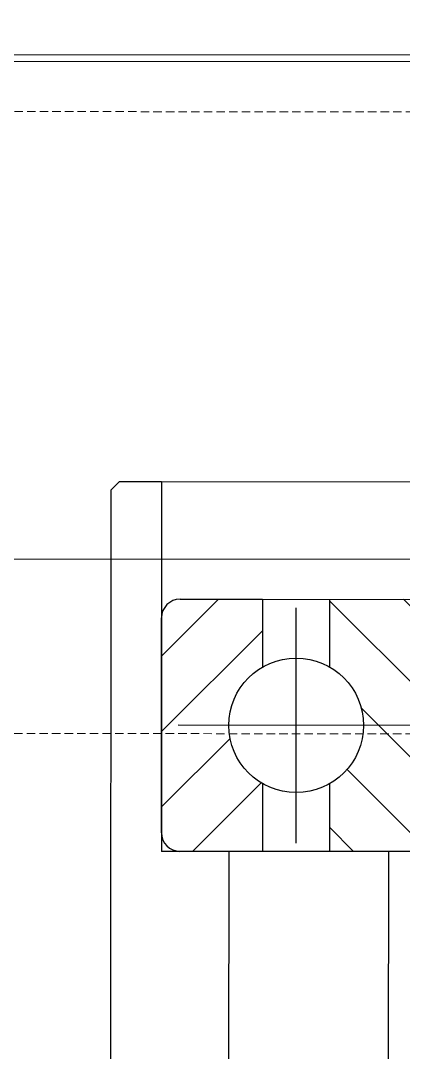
# Model space of a CAD drawing. Header units: millimetres. Extents: x 845401 to 948039, y 511594 to 550263.
# Drawn here: x 909371.4 to 909394.2, y 537212.4 to 537273.8 of the extents above; entities that cross this region are included whole.
import ezdxf

# ---------------------------------------------------------------- set-up
doc = ezdxf.new("R2010")
doc.units = ezdxf.units.MM
doc.linetypes.add('CENTER', pattern=[0])
doc.linetypes.add('DASHED', pattern=[0.75, 0.5, -0.25])
for name, color, linetype in [('00', 7, 'Continuous'), ('1轮廓实线层', 7, 'Continuous'), ('3中心线层', 1, 'CENTER'), ('4虚线层', 6, 'DASHED'), ('5剖面线层', 2, 'Continuous')]:
    doc.layers.add(name, color=color, linetype=linetype)
doc.layers.add('A-剖-0.10mm.......SECT-L01', color=255, linetype='Continuous', lineweight=18)
doc.layers.add('物流设备', color=7, linetype='Continuous', lineweight=5)

# ---------------------------------------------------------------- blocks, each defined once
blk = doc.blocks.new('6304')
at = {"layer": '5剖面线层', "extrusion": (0, 1.224606353822377e-16, -1)}
h = blk.add_hatch(dxfattribs=at)
h.set_pattern_fill('ANSI31', color=256, angle=180, style=0)
h.set_pattern_definition([(225, (-1622.417437906445, 1392.47649229401), (2.245064030267288, -2.245064030267288), [])])
edge = h.paths.add_edge_path()
edge.add_line((-1622.417437906445, 1376.47649229401), (-1626.453336291308, 1376.47649229401))
edge.add_arc((-1629.917437906445, 1374.47649229401), 3.999999999999996, 30.00000000000054, 150.0000000000008)
edge.add_line((-1633.381539521583, 1376.47649229401), (-1637.417437906445, 1376.47649229401))
edge.add_line((-1637.417437906445, 1376.47649229401), (-1637.417437906445, 1381.37649229401))
edge.add_arc((-1636.317437906445, 1381.37649229401), 1.1, 90, 180, ccw=False)
edge.add_line((-1636.317437906445, 1382.47649229401), (-1623.517437906445, 1382.47649229401))
edge.add_arc((-1623.517437906445, 1381.37649229401), 1.1, 360, 90, ccw=False)
edge.add_line((-1622.417437906445, 1381.37649229401), (-1622.417437906445, 1376.47649229401))
h = blk.add_hatch(dxfattribs=at)
h.set_pattern_fill('ANSI31', color=256, angle=270, style=0)
h.set_pattern_definition([(315, (-1622.417437906445, 1392.47649229401), (2.245064030267288, 2.245064030267288), [])])
edge = h.paths.add_edge_path()
edge.add_line((-1626.453336291308, 1372.47649229401), (-1622.417437906445, 1372.47649229401))
edge.add_line((-1622.417437906445, 1372.47649229401), (-1622.417437906445, 1367.57649229401))
edge.add_arc((-1623.517437906445, 1367.57649229401), 1.100000000000001, 270, 360, ccw=False)
edge.add_line((-1623.517437906445, 1366.47649229401), (-1636.317437906445, 1366.47649229401))
edge.add_arc((-1636.317437906445, 1367.57649229401), 1.1, 180, 270, ccw=False)
edge.add_line((-1637.417437906445, 1367.57649229401), (-1637.417437906445, 1372.47649229401))
edge.add_line((-1637.417437906445, 1372.47649229401), (-1635.417437906445, 1372.47649229401))
edge.add_line((-1635.417437906445, 1372.47649229401), (-1633.381539521583, 1372.47649229401))
edge.add_arc((-1629.917437906445, 1374.47649229401), 4.000000000000039, 209.9999999999989, 329.9999999999991)
at = {"layer": '1轮廓实线层', "extrusion": (0, 1.224606353822377e-16, -1)}
for p, q in [((1622.417437906445, 1392.47649229401), (1622.417437906445, 1367.57649229401)), ((1637.417437906445, 1367.57649229401), (1637.417437906445, 1392.47649229401)), ((1622.417437906445, 1376.47649229401), (1626.453336291308, 1376.47649229401)), ((1633.381539521583, 1376.47649229401), (1637.417437906445, 1376.47649229401)), ((1637.417437906445, 1372.47649229401), (1635.417437906445, 1372.47649229401))]:
    blk.add_line(p, q, dxfattribs=at)
for points in [[(-1626.453336291308, 1372.47649229401), (-1622.417437906445, 1372.47649229401), (-1622.417437906445, 1367.57649229401)], [(-1635.417437906445, 1372.47649229401), (-1633.381539521583, 1372.47649229401)], [(-1637.417437906445, 1367.57649229401), (-1637.417437906445, 1372.47649229401)], [(-1623.517437906445, 1366.47649229401), (-1636.317437906445, 1366.47649229401)]]:
    blk.add_lwpolyline(points, dxfattribs=at)
blk.add_circle((-1629.917437906445, 1374.47649229401), 4, dxfattribs=at)
for centre, radius, start, end in [((-1623.517437906445, 1367.57649229401), 1.100000000000001, 270, 0), ((-1636.317437906445, 1367.57649229401), 1.1, 180, 270)]:
    blk.add_arc(centre, radius, start, end, dxfattribs=at)
at = {"layer": '3中心线层', "extrusion": (0, 1.224606353822377e-16, -1)}
for p, q in [((1629.917437906445, 1381.47649229401), (1629.917437906445, 1367.47649229401)), ((1622.917437906445, 1374.47649229401), (1636.917437906445, 1374.47649229401))]:
    blk.add_line(p, q, dxfattribs=at)
blk = doc.blocks.new('*U100478')
at = {"color": 7, "linetype": 'Continuous', "lineweight": 25}
for p, q in [((-1886.941660694127, 1662.020036706926), (-3021.694725842257, 1662.020051764574)), ((-2932.194722563997, 1637.017723920902), (-2984.194722563997, 1637.017723920902)), ((-2932.194722563997, 1637.017723920902), (-2932.194722563997, 1630.017723920902)), ((-2929.694722563997, 1637.017723920902), (-2932.194722563997, 1637.017723920902)), ((-2929.694722563997, 1637.017723920902), (-2929.194722563997, 1636.517723920902)), ((-2929.194722563997, 427.5177239209016), (-2929.194722563997, 1636.517723920902)), ((-2932.194722563997, 1630.017723920902), (-2932.194722563997, 1615.017723920902)), ((-2982.194722563997, 1615.017723920902), (-2934.194722563997, 1615.017723920902)), ((-2970.694722563997, 1615.017723920902), (-2945.694722563996, 1615.017723920902)), ((-2945.694722563996, 449.0177239209017), (-2945.694722563996, 1615.017723920902)), ((-2936.194722563997, 1615.017723920902), (-2936.194722563997, 449.0177239209017)), ((-2934.194722563997, 1615.017723920902), (-2932.194722563997, 1615.017723920902))]:
    blk.add_line(p, q, dxfattribs=at)
at = {"layer": '1轮廓实线层'}
blk.add_line((-2869.694721193095, 1662.020051764576), (-3094.694722683211, 1662.020051764574), dxfattribs=at)
at = {"layer": '4虚线层', "linetype": 'DASHED', "lineweight": 18}
for p, q in [((-1886.941660694127, 1659.020036706926), (-3021.694725842257, 1659.020051764574)), ((-1889.941660694127, 1622.020036706926), (-3018.694725842257, 1622.020051764574))]:
    blk.add_line(p, q, dxfattribs=at)
at = {"rotation": 90}
blk.add_blockref('6304', (-1565.718230269987, -7.399713985543713), dxfattribs=at)
blk = doc.blocks.new('*U100569')
at = {"color": 2}
blk.add_lwpolyline([(0, 630), (7920.603380136075, 630), (7920.603380136075, 830), (0, 830)], close=True, dxfattribs=at)
at = {"color": 1}
blk.add_lwpolyline([(0, -630), (7920.603380136075, -630), (7920.603380136075, 630), (0, 630)], close=True, dxfattribs=at)
at = {"color": 4}
blk.add_lwpolyline([(0, -600), (7920.603380136075, -600), (7920.603380136075, 600), (0, 600)], close=True, dxfattribs=at)
for tag, p in [('设备编号', (485.2384934027214, 55.2877136208408)), ('设备高度', (489.7486322444456, -155.5627289135591))]:
    blk.add_attdef(tag, p, '', height=100)
at = {"flags": 1}
blk.add_attdef('设备类型', (14421.90417558989, -37.08342335998668), '', height=100, dxfattribs=at)
blk = doc.blocks.new('C线')
at = {"xscale": -1, "rotation": 359.9712527628268}
blk.add_blockref('*U100478', (988316.6164898579, 474448.5919753583, 12.68781082395013), dxfattribs=at)
at = {"layer": '物流设备', "color": 0}
blk.add_blockref('*U100569', (986088.0800278853, 475479.5155045651, 25.37562164790397), dxfattribs=at)
blk = doc.blocks.new('BC线平台')
at = {"layer": 'A-剖-0.10mm.......SECT-L01'}
h = blk.add_hatch(dxfattribs=at)
h.set_pattern_fill('CROSS', color=2, scale=50)
h.set_pattern_definition([(0, (691447.8688909085, 341554.8450790223), (317.5, 317.5), [158.75, -476.25]), (90, (691527.2438909085, 341475.4700790223), (-317.5, 317.5), [158.75, -476.25])])
h.paths.add_polyline_path([(786169.7200223003, 367097.0429448874), (791174.1308098759, 367097.0429448874), (791174.1308098759, 370095.4212002061), (786169.7200223003, 370095.4212002061)])

msp = doc.modelspace()

# ---------------------------------------------------------------- block references
at = {"layer": '00'}
for name, p in [('BC线平台', (120688.3449249256, 168041.3077371365, -0.9755150259396466)), ('C线', (-81869.82948779198, 61162.216735519))]:
    msp.add_blockref(name, p, dxfattribs=at)

doc.saveas('drawing.dxf')
